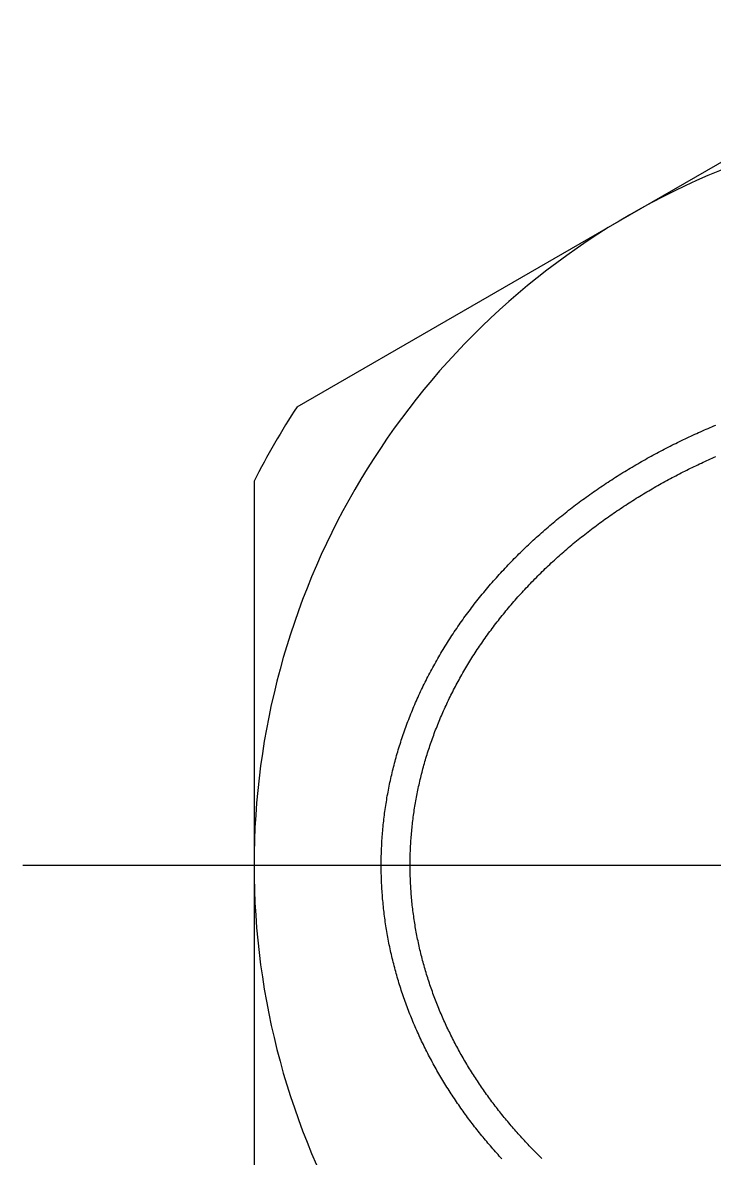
# Model space of a CAD drawing. Extents: x -66.8 to 8.5, y -33.5 to 9.3.
# Drawn here: x -8.5 to -2.52, y -2.54 to 7.29 of the extents above; entities that cross this region are included whole.
import ezdxf

# ---------------------------------------------------------------- set-up
doc = ezdxf.new("R2010")
doc.units = 0
doc.linetypes.add('CENTER', pattern=[50.8, 31.75, -6.35, 6.35, -6.35])
doc.layers.get('0').update_dxf_attribs({"linetype": 'CONTINUOUS'})
doc.layers.add('CENTER', color=1, linetype='CENTER')

msp = doc.modelspace()

# ---------------------------------------------------------------- linework, layer by layer
at = {"color": 7, "linetype": 'CONTINUOUS'}
for p, q in [((-3.25, 5.6292), (-0.3725, 7.2905)), ((-6.1275, 3.9678), (-3.25, 5.6292)), ((-6.5, 3.3226), (-6.5, 0)), ((-6.5, 0), (-6.5, -3.3226))]:
    msp.add_line(p, q, dxfattribs=at)
at = {"color": 7}
for points in [[(-4.3567, -2.5406, 0), (-4.3679, -2.5284, 0), (-4.379, -2.5162, 0), (-4.3901, -2.5039, 0), (-4.4011, -2.4916, 0), (-4.4121, -2.4792, 0), (-4.4231, -2.4668, 0), (-4.434, -2.4544, 0), (-4.4448, -2.4419, 0), (-4.4557, -2.4294, 0), (-4.4664, -2.4168, 0), (-4.4772, -2.4042, 0), (-4.4879, -2.3915, 0), (-4.4985, -2.3788, 0), (-4.5091, -2.366, 0), (-4.5197, -2.3532, 0), (-4.5301, -2.3404, 0), (-4.5406, -2.3275, 0), (-4.551, -2.3146, 0), (-4.5614, -2.3016, 0), (-4.5717, -2.2886, 0), (-4.582, -2.2755, 0), (-4.5922, -2.2624, 0), (-4.6024, -2.2493, 0), (-4.6125, -2.2361, 0), (-4.6226, -2.2228, 0), (-4.6326, -2.2096, 0), (-4.6426, -2.1962, 0), (-4.6525, -2.1829, 0), (-4.6624, -2.1695, 0), (-4.6722, -2.156, 0), (-4.682, -2.1425, 0), (-4.6917, -2.129, 0), (-4.7014, -2.1154, 0), (-4.711, -2.1018, 0), (-4.7206, -2.0881, 0), (-4.7301, -2.0744, 0), (-4.7396, -2.0606, 0), (-4.749, -2.0468, 0), (-4.7584, -2.033, 0), (-4.7677, -2.0191, 0), (-4.777, -2.0051, 0), (-4.7862, -1.9911, 0), (-4.7953, -1.9771, 0), (-4.8045, -1.9631, 0), (-4.8135, -1.9489, 0), (-4.8225, -1.9348, 0), (-4.8314, -1.9206, 0), (-4.8403, -1.9064, 0), (-4.8491, -1.8921, 0), (-4.8579, -1.8778, 0), (-4.8666, -1.8634, 0), (-4.8753, -1.849, 0), (-4.8839, -1.8345, 0), (-4.8925, -1.82, 0), (-4.9009, -1.8055, 0), (-4.9094, -1.7909, 0), (-4.9177, -1.7763, 0), (-4.926, -1.7616, 0), (-4.9343, -1.7469, 0), (-4.9425, -1.7322, 0), (-4.9506, -1.7174, 0), (-4.9586, -1.7026, 0), (-4.9666, -1.6877, 0), (-4.9746, -1.6728, 0), (-4.9824, -1.6579, 0), (-4.9902, -1.6429, 0), (-4.998, -1.6279, 0), (-5.0057, -1.6128, 0), (-5.0133, -1.5978, 0), (-5.0208, -1.5826, 0), (-5.0283, -1.5675, 0), (-5.0357, -1.5523, 0), (-5.0431, -1.5371, 0), (-5.0503, -1.5218, 0), (-5.0576, -1.5065, 0), (-5.0647, -1.4912, 0), (-5.0718, -1.4758, 0), (-5.0788, -1.4604, 0), (-5.0858, -1.445, 0), (-5.0926, -1.4296, 0), (-5.0995, -1.4141, 0), (-5.1062, -1.3985, 0), (-5.1129, -1.383, 0), (-5.1195, -1.3674, 0), (-5.126, -1.3518, 0), (-5.1325, -1.3362, 0), (-5.1389, -1.3205, 0), (-5.1452, -1.3048, 0), (-5.1514, -1.2891, 0), (-5.1576, -1.2733, 0), (-5.1637, -1.2575, 0), (-5.1698, -1.2417, 0), (-5.1757, -1.2259, 0), (-5.1816, -1.21, 0), (-5.1875, -1.1941, 0), (-5.1932, -1.1782, 0), (-5.1989, -1.1622, 0), (-5.2045, -1.1462, 0), (-5.21, -1.1302, 0), (-5.2154, -1.1142, 0), (-5.2208, -1.0982, 0), (-5.2261, -1.0821, 0), (-5.2313, -1.066, 0), (-5.2365, -1.0499, 0), (-5.2416, -1.0337, 0), (-5.2466, -1.0176, 0), (-5.2515, -1.0014, 0), (-5.2563, -0.9852, 0), (-5.2611, -0.9689, 0), (-5.2658, -0.9527, 0), (-5.2704, -0.9364, 0), (-5.2749, -0.9201, 0), (-5.2794, -0.9038, 0), (-5.2837, -0.8874, 0), (-5.288, -0.8711, 0), (-5.2923, -0.8547, 0), (-5.2964, -0.8383, 0), (-5.3004, -0.8219, 0), (-5.3044, -0.8055, 0), (-5.3083, -0.789, 0), (-5.3121, -0.7726, 0), (-5.3159, -0.7561, 0), (-5.3195, -0.7396, 0), (-5.3231, -0.7231, 0), (-5.3266, -0.7066, 0), (-5.33, -0.6901, 0), (-5.3333, -0.6735, 0), (-5.3366, -0.657, 0), (-5.3397, -0.6404, 0), (-5.3428, -0.6238, 0), (-5.3458, -0.6072, 0), (-5.3488, -0.5906, 0), (-5.3516, -0.574, 0), (-5.3544, -0.5573, 0), (-5.3571, -0.5407, 0), (-5.3597, -0.524, 0), (-5.3622, -0.5074, 0), (-5.3646, -0.4907, 0), (-5.367, -0.474, 0), (-5.3693, -0.4573, 0), (-5.3715, -0.4406, 0), (-5.3736, -0.4239, 0), (-5.3756, -0.4072, 0), (-5.3776, -0.3905, 0), (-5.3795, -0.3737, 0), (-5.3813, -0.357, 0), (-5.383, -0.3402, 0), (-5.3846, -0.3235, 0), (-5.3861, -0.3067, 0), (-5.3876, -0.2899, 0), (-5.389, -0.2732, 0), (-5.3903, -0.2564, 0), (-5.3915, -0.2396, 0), (-5.3927, -0.2228, 0), (-5.3937, -0.206, 0), (-5.3947, -0.1892, 0), (-5.3956, -0.1724, 0), (-5.3964, -0.1556, 0), (-5.3971, -0.1388, 0), (-5.3978, -0.122, 0), (-5.3983, -0.1052, 0), (-5.3988, -0.0884, 0), (-5.3992, -0.0715, 0), (-5.3995, -0.0547, 0), (-5.3998, -0.0379, 0), (-5.3999, -0.0211, 0), (-5.4, -0.0043, 0), (-5.4, 0.0126, 0), (-5.3999, 0.0294, 0), (-5.3997, 0.0462, 0), (-5.3994, 0.063, 0), (-5.3991, 0.0798, 0), (-5.3986, 0.0967, 0), (-5.3981, 0.1135, 0), (-5.3975, 0.1303, 0), (-5.3968, 0.1471, 0), (-5.3961, 0.1639, 0), (-5.3952, 0.1807, 0), (-5.3943, 0.1975, 0), (-5.3933, 0.2143, 0), (-5.3922, 0.2311, 0), (-5.391, 0.2479, 0), (-5.3898, 0.2647, 0), (-5.3884, 0.2815, 0), (-5.387, 0.2983, 0), (-5.3855, 0.3151, 0), (-5.3839, 0.3319, 0), (-5.3822, 0.3487, 0), (-5.3804, 0.3655, 0), (-5.3786, 0.3822, 0), (-5.3767, 0.399, 0), (-5.3747, 0.4158, 0), (-5.3726, 0.4326, 0), (-5.3704, 0.4493, 0), (-5.3682, 0.4661, 0), (-5.3658, 0.4829, 0), (-5.3634, 0.4996, 0), (-5.3609, 0.5164, 0), (-5.3583, 0.5331, 0), (-5.3557, 0.5498, 0), (-5.3529, 0.5666, 0), (-5.3501, 0.5833, 0), (-5.3472, 0.6, 0), (-5.3442, 0.6167, 0), (-5.3411, 0.6334, 0), (-5.3379, 0.6501, 0), (-5.3347, 0.6668, 0), (-5.3313, 0.6835, 0), (-5.3279, 0.7002, 0), (-5.3244, 0.7169, 0), (-5.3208, 0.7335, 0), (-5.3172, 0.7502, 0), (-5.3134, 0.7668, 0), (-5.3096, 0.7834, 0), (-5.3057, 0.8001, 0), (-5.3017, 0.8167, 0), (-5.2976, 0.8333, 0), (-5.2935, 0.8499, 0), (-5.2892, 0.8665, 0), (-5.2849, 0.8831, 0), (-5.2805, 0.8997, 0), (-5.276, 0.9162, 0), (-5.2714, 0.9328, 0), (-5.2668, 0.9493, 0), (-5.262, 0.9658, 0), (-5.2572, 0.9823, 0), (-5.2523, 0.9989, 0), (-5.2473, 1.0153, 0), (-5.2422, 1.0318, 0), (-5.2371, 1.0483, 0), (-5.2318, 1.0648, 0), (-5.2265, 1.0812, 0), (-5.2211, 1.0976, 0), (-5.2156, 1.1141, 0), (-5.21, 1.1305, 0), (-5.2044, 1.1469, 0), (-5.1987, 1.1632, 0), (-5.1928, 1.1796, 0), (-5.1869, 1.196, 0), (-5.181, 1.2123, 0), (-5.1749, 1.2286, 0), (-5.1687, 1.2449, 0), (-5.1625, 1.2612, 0), (-5.1562, 1.2775, 0), (-5.1498, 1.2937, 0), (-5.1433, 1.31, 0), (-5.1367, 1.3262, 0), (-5.1301, 1.3424, 0), (-5.1234, 1.3586, 0), (-5.1166, 1.3747, 0), (-5.1097, 1.3909, 0), (-5.1027, 1.407, 0), (-5.0956, 1.4231, 0), (-5.0885, 1.4392, 0), (-5.0813, 1.4553, 0), (-5.074, 1.4714, 0), (-5.0666, 1.4874, 0), (-5.0591, 1.5034, 0), (-5.0516, 1.5194, 0), (-5.044, 1.5354, 0), (-5.0363, 1.5514, 0), (-5.0285, 1.5673, 0), (-5.0206, 1.5832, 0), (-5.0127, 1.5991, 0), (-5.0046, 1.615, 0), (-4.9965, 1.6308, 0), (-4.9883, 1.6466, 0), (-4.9801, 1.6624, 0), (-4.9717, 1.6782, 0), (-4.9633, 1.694, 0), (-4.9548, 1.7097, 0), (-4.9462, 1.7254, 0), (-4.9375, 1.7411, 0), (-4.9287, 1.7567, 0), (-4.9199, 1.7724, 0), (-4.911, 1.788, 0), (-4.902, 1.8035, 0), (-4.8929, 1.8191, 0), (-4.8838, 1.8346, 0), (-4.8746, 1.8501, 0), (-4.8653, 1.8656, 0), (-4.8559, 1.8811, 0), (-4.8464, 1.8965, 0), (-4.8369, 1.9119, 0), (-4.8272, 1.9272, 0), (-4.8175, 1.9426, 0), (-4.8078, 1.9579, 0), (-4.7979, 1.9732, 0), (-4.788, 1.9884, 0), (-4.7779, 2.0037, 0), (-4.7678, 2.0189, 0), (-4.7576, 2.034, 0), (-4.7474, 2.0492, 0), (-4.7371, 2.0643, 0), (-4.7267, 2.0793, 0), (-4.7162, 2.0944, 0), (-4.7056, 2.1094, 0), (-4.695, 2.1244, 0), (-4.6842, 2.1393, 0), (-4.6734, 2.1543, 0), (-4.6625, 2.1692, 0), (-4.6516, 2.184, 0), (-4.6405, 2.1988, 0), (-4.6294, 2.2136, 0), (-4.6182, 2.2284, 0), (-4.607, 2.2431, 0), (-4.5956, 2.2578, 0), (-4.5842, 2.2724, 0), (-4.5727, 2.2871, 0), (-4.5611, 2.3016, 0), (-4.5495, 2.3162, 0), (-4.5378, 2.3307, 0), (-4.526, 2.3452, 0), (-4.5141, 2.3596, 0), (-4.5022, 2.374, 0), (-4.4902, 2.3883, 0), (-4.4781, 2.4026, 0), (-4.466, 2.4169, 0), (-4.4538, 2.4312, 0), (-4.4415, 2.4454, 0), (-4.4292, 2.4595, 0), (-4.4168, 2.4736, 0), (-4.4043, 2.4877, 0), (-4.3917, 2.5017, 0), (-4.3791, 2.5157, 0), (-4.3664, 2.5297, 0), (-4.3537, 2.5436, 0), (-4.3408, 2.5574, 0), (-4.328, 2.5713, 0), (-4.315, 2.585, 0), (-4.302, 2.5987, 0), (-4.2889, 2.6124, 0), (-4.2758, 2.6261, 0), (-4.2626, 2.6397, 0), (-4.2493, 2.6532, 0), (-4.236, 2.6667, 0), (-4.2226, 2.6801, 0), (-4.2091, 2.6935, 0), (-4.1956, 2.7069, 0), (-4.182, 2.7202, 0), (-4.1684, 2.7334, 0), (-4.1547, 2.7466, 0), (-4.141, 2.7598, 0), (-4.1272, 2.7729, 0), (-4.1133, 2.7859, 0), (-4.0994, 2.7989, 0), (-4.0854, 2.8119, 0), (-4.0713, 2.8248, 0), (-4.0572, 2.8376, 0), (-4.0431, 2.8504, 0), (-4.0289, 2.8632, 0), (-4.0146, 2.8758, 0), (-4.0003, 2.8885, 0), (-3.9859, 2.901, 0), (-3.9715, 2.9135, 0), (-3.957, 2.926, 0), (-3.9425, 2.9384, 0), (-3.9279, 2.9508, 0), (-3.9133, 2.9631, 0), (-3.8986, 2.9753, 0), (-3.8838, 2.9875, 0), (-3.8691, 2.9996, 0), (-3.8542, 3.0117, 0), (-3.8394, 3.0237, 0), (-3.8245, 3.0356, 0), (-3.8095, 3.0475, 0), (-3.7945, 3.0594, 0), (-3.7794, 3.0711, 0), (-3.7643, 3.0829, 0), (-3.7492, 3.0945, 0), (-3.734, 3.1061, 0), (-3.7188, 3.1177, 0), (-3.7035, 3.1292, 0), (-3.6882, 3.1406, 0), (-3.6729, 3.152, 0), (-3.6575, 3.1633, 0), (-3.6421, 3.1745, 0), (-3.6267, 3.1857, 0), (-3.6112, 3.1968, 0), (-3.5956, 3.2079, 0), (-3.5801, 3.2189, 0), (-3.5645, 3.2299, 0), (-3.5488, 3.2408, 0), (-3.5332, 3.2516, 0), (-3.5175, 3.2624, 0), (-3.5017, 3.2731, 0), (-3.486, 3.2838, 0), (-3.4702, 3.2944, 0), (-3.4543, 3.3049, 0), (-3.4385, 3.3154, 0), (-3.4226, 3.3258, 0), (-3.4067, 3.3361, 0), (-3.3907, 3.3464, 0), (-3.3748, 3.3567, 0), (-3.3588, 3.3668, 0), (-3.3428, 3.3769, 0), (-3.3267, 3.387, 0), (-3.3106, 3.3969, 0), (-3.2946, 3.4069, 0), (-3.2784, 3.4167, 0), (-3.2623, 3.4265, 0), (-3.2461, 3.4362, 0), (-3.2299, 3.4459, 0), (-3.2137, 3.4555, 0), (-3.1975, 3.4651, 0), (-3.1813, 3.4745, 0), (-3.165, 3.4839, 0), (-3.1487, 3.4933, 0), (-3.1324, 3.5026, 0), (-3.1161, 3.5118, 0), (-3.0998, 3.521, 0), (-3.0834, 3.5301, 0), (-3.0671, 3.5391, 0), (-3.0507, 3.5481, 0), (-3.0343, 3.557, 0), (-3.0179, 3.5658, 0), (-3.0015, 3.5746, 0), (-2.9851, 3.5833, 0), (-2.9686, 3.5919, 0), (-2.9522, 3.6005, 0), (-2.9357, 3.609, 0), (-2.9193, 3.6175, 0), (-2.9028, 3.6259, 0), (-2.8863, 3.6342, 0), (-2.8699, 3.6425, 0), (-2.8534, 3.6507, 0), (-2.8369, 3.6588, 0), (-2.8204, 3.6669, 0), (-2.8039, 3.6749, 0), (-2.7874, 3.6828, 0), (-2.7709, 3.6907, 0), (-2.7544, 3.6985, 0), (-2.7379, 3.7063, 0), (-2.7214, 3.714, 0), (-2.7049, 3.7216, 0), (-2.6883, 3.7292, 0), (-2.6718, 3.7367, 0), (-2.6553, 3.7442, 0), (-2.6388, 3.7515, 0), (-2.6223, 3.7589, 0), (-2.6058, 3.7662, 0), (-2.5893, 3.7734, 0), (-2.5728, 3.7805, 0), (-2.5563, 3.7876, 0), (-2.5398, 3.7946, 0), (-2.5233, 3.8016, 0), (-2.5068, 3.8085, 0)], [(-4.0097, -2.5392, 0), (-4.0208, -2.5283, 0), (-4.0319, -2.5174, 0), (-4.043, -2.5064, 0), (-4.054, -2.4953, 0), (-4.065, -2.4843, 0), (-4.0759, -2.4732, 0), (-4.0868, -2.462, 0), (-4.0977, -2.4508, 0), (-4.1085, -2.4396, 0), (-4.1193, -2.4283, 0), (-4.1301, -2.417, 0), (-4.1408, -2.4057, 0), (-4.1515, -2.3943, 0), (-4.1621, -2.3828, 0), (-4.1727, -2.3714, 0), (-4.1832, -2.3599, 0), (-4.1937, -2.3483, 0), (-4.2042, -2.3367, 0), (-4.2146, -2.3251, 0), (-4.225, -2.3134, 0), (-4.2353, -2.3017, 0), (-4.2456, -2.29, 0), (-4.2559, -2.2782, 0), (-4.2661, -2.2664, 0), (-4.2763, -2.2545, 0), (-4.2864, -2.2426, 0), (-4.2965, -2.2306, 0), (-4.3065, -2.2187, 0), (-4.3165, -2.2066, 0), (-4.3264, -2.1946, 0), (-4.3363, -2.1825, 0), (-4.3462, -2.1703, 0), (-4.356, -2.1582, 0), (-4.3658, -2.1459, 0), (-4.3755, -2.1337, 0), (-4.3851, -2.1214, 0), (-4.3948, -2.109, 0), (-4.4043, -2.0967, 0), (-4.4139, -2.0842, 0), (-4.4234, -2.0718, 0), (-4.4328, -2.0593, 0), (-4.4422, -2.0467, 0), (-4.4515, -2.0342, 0), (-4.4608, -2.0216, 0), (-4.4701, -2.0089, 0), (-4.4793, -1.9962, 0), (-4.4884, -1.9835, 0), (-4.4975, -1.9707, 0), (-4.5066, -1.9579, 0), (-4.5156, -1.945, 0), (-4.5245, -1.9322, 0), (-4.5334, -1.9192, 0), (-4.5423, -1.9063, 0), (-4.5511, -1.8933, 0), (-4.5598, -1.8802, 0), (-4.5685, -1.8671, 0), (-4.5772, -1.854, 0), (-4.5857, -1.8409, 0), (-4.5943, -1.8276, 0), (-4.6028, -1.8144, 0), (-4.6112, -1.8011, 0), (-4.6196, -1.7878, 0), (-4.6279, -1.7745, 0), (-4.6362, -1.7611, 0), (-4.6444, -1.7476, 0), (-4.6526, -1.7342, 0), (-4.6607, -1.7206, 0), (-4.6688, -1.7071, 0), (-4.6768, -1.6935, 0), (-4.6848, -1.6799, 0), (-4.6927, -1.6662, 0), (-4.7005, -1.6525, 0), (-4.7083, -1.6388, 0), (-4.716, -1.625, 0), (-4.7237, -1.6112, 0), (-4.7313, -1.5974, 0), (-4.7388, -1.5835, 0), (-4.7463, -1.5696, 0), (-4.7537, -1.5557, 0), (-4.7611, -1.5417, 0), (-4.7684, -1.5277, 0), (-4.7756, -1.5137, 0), (-4.7828, -1.4996, 0), (-4.7899, -1.4855, 0), (-4.7969, -1.4714, 0), (-4.804, -1.4572, 0), (-4.8109, -1.443, 0), (-4.8178, -1.4288, 0), (-4.8246, -1.4145, 0), (-4.8313, -1.4002, 0), (-4.838, -1.3859, 0), (-4.8446, -1.3716, 0), (-4.8511, -1.3572, 0), (-4.8576, -1.3428, 0), (-4.864, -1.3284, 0), (-4.8704, -1.3139, 0), (-4.8767, -1.2994, 0), (-4.8829, -1.2849, 0), (-4.8891, -1.2704, 0), (-4.8952, -1.2558, 0), (-4.9012, -1.2412, 0), (-4.9072, -1.2266, 0), (-4.9131, -1.212, 0), (-4.9189, -1.1973, 0), (-4.9247, -1.1826, 0), (-4.9304, -1.1679, 0), (-4.936, -1.1532, 0), (-4.9416, -1.1384, 0), (-4.947, -1.1236, 0), (-4.9525, -1.1088, 0), (-4.9578, -1.094, 0), (-4.9631, -1.0791, 0), (-4.9683, -1.0642, 0), (-4.9735, -1.0493, 0), (-4.9785, -1.0344, 0), (-4.9835, -1.0195, 0), (-4.9885, -1.0045, 0), (-4.9933, -0.9895, 0), (-4.9981, -0.9745, 0), (-5.0028, -0.9595, 0), (-5.0075, -0.9444, 0), (-5.0121, -0.9294, 0), (-5.0166, -0.9143, 0), (-5.021, -0.8992, 0), (-5.0254, -0.8841, 0), (-5.0297, -0.8689, 0), (-5.0339, -0.8538, 0), (-5.038, -0.8386, 0), (-5.0421, -0.8234, 0), (-5.0461, -0.8082, 0), (-5.05, -0.793, 0), (-5.0538, -0.7778, 0), (-5.0576, -0.7625, 0), (-5.0613, -0.7473, 0), (-5.0649, -0.732, 0), (-5.0685, -0.7167, 0), (-5.0719, -0.7014, 0), (-5.0753, -0.6861, 0), (-5.0786, -0.6707, 0), (-5.0819, -0.6554, 0), (-5.085, -0.64, 0), (-5.0881, -0.6247, 0), (-5.0912, -0.6093, 0), (-5.0941, -0.5939, 0), (-5.097, -0.5785, 0), (-5.0998, -0.5631, 0), (-5.1025, -0.5477, 0), (-5.1051, -0.5323, 0), (-5.1077, -0.5168, 0), (-5.1102, -0.5014, 0), (-5.1126, -0.4859, 0), (-5.115, -0.4705, 0), (-5.1172, -0.455, 0), (-5.1194, -0.4395, 0), (-5.1215, -0.424, 0), (-5.1236, -0.4085, 0), (-5.1255, -0.393, 0), (-5.1274, -0.3775, 0), (-5.1292, -0.362, 0), (-5.131, -0.3465, 0), (-5.1326, -0.331, 0), (-5.1342, -0.3154, 0), (-5.1357, -0.2999, 0), (-5.1372, -0.2843, 0), (-5.1385, -0.2688, 0), (-5.1398, -0.2532, 0), (-5.141, -0.2377, 0), (-5.1422, -0.2221, 0), (-5.1432, -0.2066, 0), (-5.1442, -0.191, 0), (-5.1451, -0.1754, 0), (-5.1459, -0.1598, 0), (-5.1467, -0.1442, 0), (-5.1473, -0.1287, 0), (-5.1479, -0.1131, 0), (-5.1485, -0.0975, 0), (-5.1489, -0.0819, 0), (-5.1493, -0.0663, 0), (-5.1496, -0.0507, 0), (-5.1498, -0.0351, 0), (-5.1499, -0.0195, 0), (-5.15, -0.0039, 0), (-5.15, 0.0116, 0), (-5.1499, 0.0272, 0), (-5.1497, 0.0428, 0), (-5.1495, 0.0584, 0), (-5.1491, 0.074, 0), (-5.1487, 0.0896, 0), (-5.1483, 0.1052, 0), (-5.1477, 0.1208, 0), (-5.1471, 0.1364, 0), (-5.1464, 0.1519, 0), (-5.1456, 0.1675, 0), (-5.1447, 0.1831, 0), (-5.1438, 0.1987, 0), (-5.1428, 0.2143, 0), (-5.1417, 0.2298, 0), (-5.1405, 0.2454, 0), (-5.1393, 0.261, 0), (-5.1379, 0.2766, 0), (-5.1365, 0.2921, 0), (-5.1351, 0.3077, 0), (-5.1335, 0.3233, 0), (-5.1319, 0.3388, 0), (-5.1302, 0.3544, 0), (-5.1284, 0.37, 0), (-5.1265, 0.3855, 0), (-5.1246, 0.4011, 0), (-5.1226, 0.4166, 0), (-5.1205, 0.4322, 0), (-5.1183, 0.4477, 0), (-5.1161, 0.4633, 0), (-5.1138, 0.4788, 0), (-5.1114, 0.4944, 0), (-5.1089, 0.5099, 0), (-5.1063, 0.5254, 0), (-5.1037, 0.5409, 0), (-5.101, 0.5565, 0), (-5.0982, 0.572, 0), (-5.0953, 0.5875, 0), (-5.0924, 0.603, 0), (-5.0894, 0.6185, 0), (-5.0863, 0.634, 0), (-5.0831, 0.6495, 0), (-5.0799, 0.6649, 0), (-5.0766, 0.6804, 0), (-5.0732, 0.6959, 0), (-5.0697, 0.7113, 0), (-5.0661, 0.7268, 0), (-5.0625, 0.7422, 0), (-5.0588, 0.7577, 0), (-5.055, 0.7731, 0), (-5.0511, 0.7885, 0), (-5.0472, 0.804, 0), (-5.0431, 0.8194, 0), (-5.039, 0.8348, 0), (-5.0349, 0.8502, 0), (-5.0306, 0.8656, 0), (-5.0263, 0.8809, 0), (-5.0219, 0.8963, 0), (-5.0174, 0.9117, 0), (-5.0128, 0.927, 0), (-5.0082, 0.9424, 0), (-5.0035, 0.9577, 0), (-4.9987, 0.973, 0), (-4.9938, 0.9884, 0), (-4.9888, 1.0037, 0), (-4.9838, 1.019, 0), (-4.9787, 1.0342, 0), (-4.9735, 1.0495, 0), (-4.9683, 1.0648, 0), (-4.9629, 1.08, 0), (-4.9575, 1.0953, 0), (-4.952, 1.1105, 0), (-4.9464, 1.1257, 0), (-4.9408, 1.1409, 0), (-4.935, 1.1561, 0), (-4.9292, 1.1713, 0), (-4.9233, 1.1865, 0), (-4.9174, 1.2016, 0), (-4.9113, 1.2168, 0), (-4.9052, 1.2319, 0), (-4.899, 1.247, 0), (-4.8927, 1.2621, 0), (-4.8864, 1.2772, 0), (-4.8799, 1.2923, 0), (-4.8734, 1.3073, 0), (-4.8669, 1.3224, 0), (-4.8602, 1.3374, 0), (-4.8534, 1.3524, 0), (-4.8466, 1.3674, 0), (-4.8397, 1.3824, 0), (-4.8328, 1.3973, 0), (-4.8257, 1.4123, 0), (-4.8186, 1.4272, 0), (-4.8114, 1.4421, 0), (-4.8041, 1.457, 0), (-4.7968, 1.4719, 0), (-4.7893, 1.4867, 0), (-4.7818, 1.5016, 0), (-4.7742, 1.5164, 0), (-4.7666, 1.5312, 0), (-4.7588, 1.546, 0), (-4.751, 1.5607, 0), (-4.7431, 1.5755, 0), (-4.7352, 1.5902, 0), (-4.7271, 1.6049, 0), (-4.719, 1.6196, 0), (-4.7108, 1.6342, 0), (-4.7025, 1.6489, 0), (-4.6942, 1.6635, 0), (-4.6858, 1.6781, 0), (-4.6773, 1.6927, 0), (-4.6687, 1.7072, 0), (-4.6601, 1.7217, 0), (-4.6513, 1.7362, 0), (-4.6425, 1.7507, 0), (-4.6337, 1.7652, 0), (-4.6247, 1.7796, 0), (-4.6157, 1.794, 0), (-4.6066, 1.8084, 0), (-4.5974, 1.8228, 0), (-4.5881, 1.8371, 0), (-4.5788, 1.8515, 0), (-4.5694, 1.8658, 0), (-4.5599, 1.88, 0), (-4.5504, 1.8943, 0), (-4.5407, 1.9085, 0), (-4.531, 1.9227, 0), (-4.5213, 1.9368, 0), (-4.5114, 1.951, 0), (-4.5015, 1.9651, 0), (-4.4915, 1.9792, 0), (-4.4814, 1.9932, 0), (-4.4712, 2.0073, 0), (-4.461, 2.0213, 0), (-4.4507, 2.0352, 0), (-4.4403, 2.0492, 0), (-4.4298, 2.0631, 0), (-4.4193, 2.077, 0), (-4.4087, 2.0909, 0), (-4.398, 2.1047, 0), (-4.3872, 2.1185, 0), (-4.3764, 2.1322, 0), (-4.3655, 2.146, 0), (-4.3545, 2.1597, 0), (-4.3435, 2.1733, 0), (-4.3324, 2.187, 0), (-4.3212, 2.2006, 0), (-4.31, 2.2142, 0), (-4.2987, 2.2277, 0), (-4.2873, 2.2412, 0), (-4.2758, 2.2546, 0), (-4.2643, 2.2681, 0), (-4.2527, 2.2815, 0), (-4.2411, 2.2948, 0), (-4.2294, 2.3081, 0), (-4.2176, 2.3214, 0), (-4.2057, 2.3347, 0), (-4.1938, 2.3479, 0), (-4.1818, 2.3611, 0), (-4.1698, 2.3742, 0), (-4.1577, 2.3873, 0), (-4.1455, 2.4003, 0), (-4.1333, 2.4133, 0), (-4.121, 2.4263, 0), (-4.1086, 2.4392, 0), (-4.0962, 2.4521, 0), (-4.0837, 2.465, 0), (-4.0712, 2.4778, 0), (-4.0586, 2.4906, 0), (-4.0459, 2.5033, 0), (-4.0332, 2.516, 0), (-4.0204, 2.5286, 0), (-4.0075, 2.5412, 0), (-3.9946, 2.5537, 0), (-3.9817, 2.5662, 0), (-3.9686, 2.5787, 0), (-3.9556, 2.5911, 0), (-3.9424, 2.6034, 0), (-3.9292, 2.6157, 0), (-3.916, 2.628, 0), (-3.9027, 2.6402, 0), (-3.8893, 2.6524, 0), (-3.8759, 2.6645, 0), (-3.8624, 2.6766, 0), (-3.8489, 2.6886, 0), (-3.8353, 2.7006, 0), (-3.8217, 2.7125, 0), (-3.808, 2.7244, 0), (-3.7943, 2.7362, 0), (-3.7805, 2.748, 0), (-3.7666, 2.7597, 0), (-3.7527, 2.7714, 0), (-3.7388, 2.783, 0), (-3.7248, 2.7946, 0), (-3.7108, 2.8061, 0), (-3.6967, 2.8175, 0), (-3.6826, 2.8289, 0), (-3.6684, 2.8403, 0), (-3.6542, 2.8516, 0), (-3.6399, 2.8628, 0), (-3.6256, 2.874, 0), (-3.6113, 2.8852, 0), (-3.5969, 2.8963, 0), (-3.5825, 2.9073, 0), (-3.568, 2.9183, 0), (-3.5535, 2.9292, 0), (-3.5389, 2.9401, 0), (-3.5243, 2.9509, 0), (-3.5097, 2.9617, 0), (-3.495, 2.9724, 0), (-3.4803, 2.983, 0), (-3.4656, 2.9936, 0), (-3.4508, 3.0042, 0), (-3.436, 3.0146, 0), (-3.4211, 3.0251, 0), (-3.4062, 3.0354, 0), (-3.3913, 3.0458, 0), (-3.3764, 3.056, 0), (-3.3614, 3.0662, 0), (-3.3464, 3.0764, 0), (-3.3313, 3.0865, 0), (-3.3162, 3.0965, 0), (-3.3011, 3.1065, 0), (-3.286, 3.1164, 0), (-3.2708, 3.1263, 0), (-3.2556, 3.1361, 0), (-3.2404, 3.1458, 0), (-3.2251, 3.1555, 0), (-3.2098, 3.1652, 0), (-3.1945, 3.1748, 0), (-3.1792, 3.1843, 0), (-3.1639, 3.1937, 0), (-3.1485, 3.2031, 0), (-3.1331, 3.2125, 0), (-3.1176, 3.2218, 0), (-3.1022, 3.231, 0), (-3.0867, 3.2402, 0), (-3.0713, 3.2493, 0), (-3.0557, 3.2583, 0), (-3.0402, 3.2673, 0), (-3.0247, 3.2762, 0), (-3.0091, 3.2851, 0), (-2.9935, 3.2939, 0), (-2.9779, 3.3027, 0), (-2.9623, 3.3114, 0), (-2.9467, 3.32, 0), (-2.931, 3.3286, 0), (-2.9154, 3.3371, 0), (-2.8997, 3.3455, 0), (-2.884, 3.3539, 0), (-2.8683, 3.3622, 0), (-2.8526, 3.3705, 0), (-2.8369, 3.3787, 0), (-2.8211, 3.3868, 0), (-2.8054, 3.3949, 0), (-2.7896, 3.4029, 0), (-2.7739, 3.4109, 0), (-2.7581, 3.4188, 0), (-2.7424, 3.4266, 0), (-2.7266, 3.4344, 0), (-2.7108, 3.4421, 0), (-2.695, 3.4498, 0), (-2.6792, 3.4574, 0), (-2.6634, 3.465, 0), (-2.6476, 3.4724, 0), (-2.6318, 3.4799, 0), (-2.616, 3.4872, 0), (-2.6002, 3.4946, 0), (-2.5844, 3.5018, 0), (-2.5686, 3.509, 0), (-2.5528, 3.5162, 0), (-2.537, 3.5232, 0), (-2.5212, 3.5302, 0), (-2.5053, 3.5372, 0)]]:
    msp.add_polyline3d(points, dxfattribs=at)
at = {"color": 7, "linetype": 'CONTINUOUS'}
for radius, start, end in [(6.5, 60, 120), (6.5, 120, 180), (7.3, 147.07507, 152.92493), (6.5, 180, 240)]:
    msp.add_arc((0, 0), radius, start, end, dxfattribs=at)
at = {"layer": 'CENTER', "color": 1, "linetype": 'CENTER'}
msp.add_line((-8.5, 0), (8.5, 0), dxfattribs=at)

doc.saveas('drawing.dxf')
